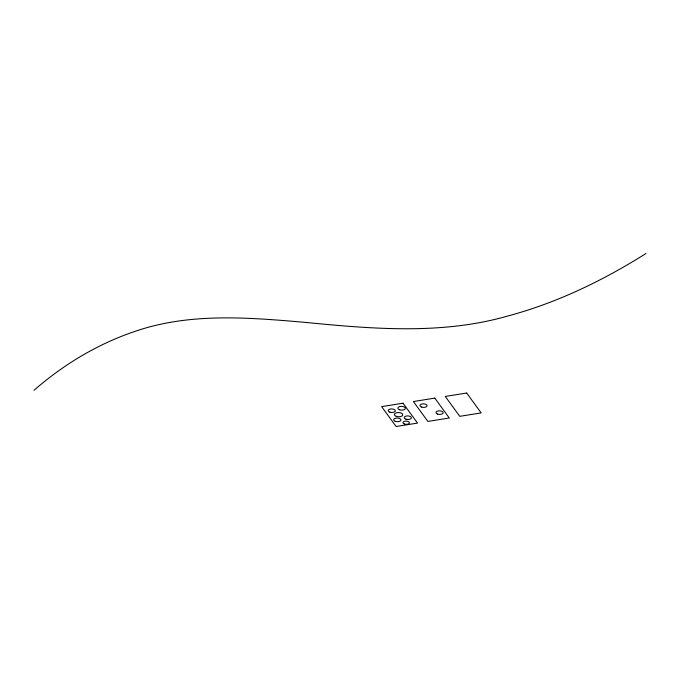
<?xml version="1.0" encoding="UTF-8"?>
<svg xmlns="http://www.w3.org/2000/svg" width="680" height="680" viewBox="0 0 680 680"><rect width="100%" height="100%" fill="white"/><g stroke="black" fill="none" stroke-linecap="round" stroke-linejoin="round"><path stroke-width="1.02" d="M34 390.303C63.665 364.395 98.099 343.697 135.532 331.202C189.55 312.664 247.656 317.416 303.51 322.226C371.739 328.882 442.06 335.163 508.912 315.707C557.6 302.524 603.432 280.322 646 253.487M403.027 403.206L381.633 406.631L396.125 426.513L417.52 423.087L403.027 403.206M434.8 398.123L413.398 401.548L427.89 421.43L449.285 418.004L434.8 398.123M466.667 393.031L445.272 396.449L459.765 416.33L481.16 412.913L466.667 393.031M399.661 409.793A3.757 1.878 2 0 0 405.374 408.391A3.757 1.878 2 0 0 399.823 406.546A3.757 1.878 2 0 0 399.661 409.793M389.895 412.165A3.553 1.776 2 0 0 395.318 410.848A3.553 1.776 2 0 0 390.082 409.088A3.553 1.776 2 0 0 389.895 412.165M396.227 416.33A4.208 2.099 2 0 0 402.789 414.927A4.208 2.099 2 0 0 396.78 412.709A4.208 2.099 2 0 0 396.227 416.33M405.934 419.177A3.57 1.785 2 0 0 411.375 417.843A3.57 1.785 2 0 0 406.104 416.083A3.57 1.785 2 0 0 405.934 419.177M395.173 421.294A3.647 1.827 2 0 0 400.936 420.147A3.647 1.827 2 0 0 395.802 418.166A3.647 1.827 2 0 0 395.173 421.294M404.49 424.039A3.23 1.615 2 0 0 409.411 422.85A3.23 1.615 2 0 0 404.668 421.251A3.23 1.615 2 0 0 404.49 424.039M437.699 414.094A3.57 1.785 2 0 0 443.139 412.769A3.57 1.785 2 0 0 437.877 411A3.57 1.785 2 0 0 437.699 414.094M421.668 407.082A3.553 1.776 2 0 0 427.082 405.764A3.553 1.776 2 0 0 421.855 404.013A3.553 1.776 2 0 0 421.668 407.082"/></g></svg>
